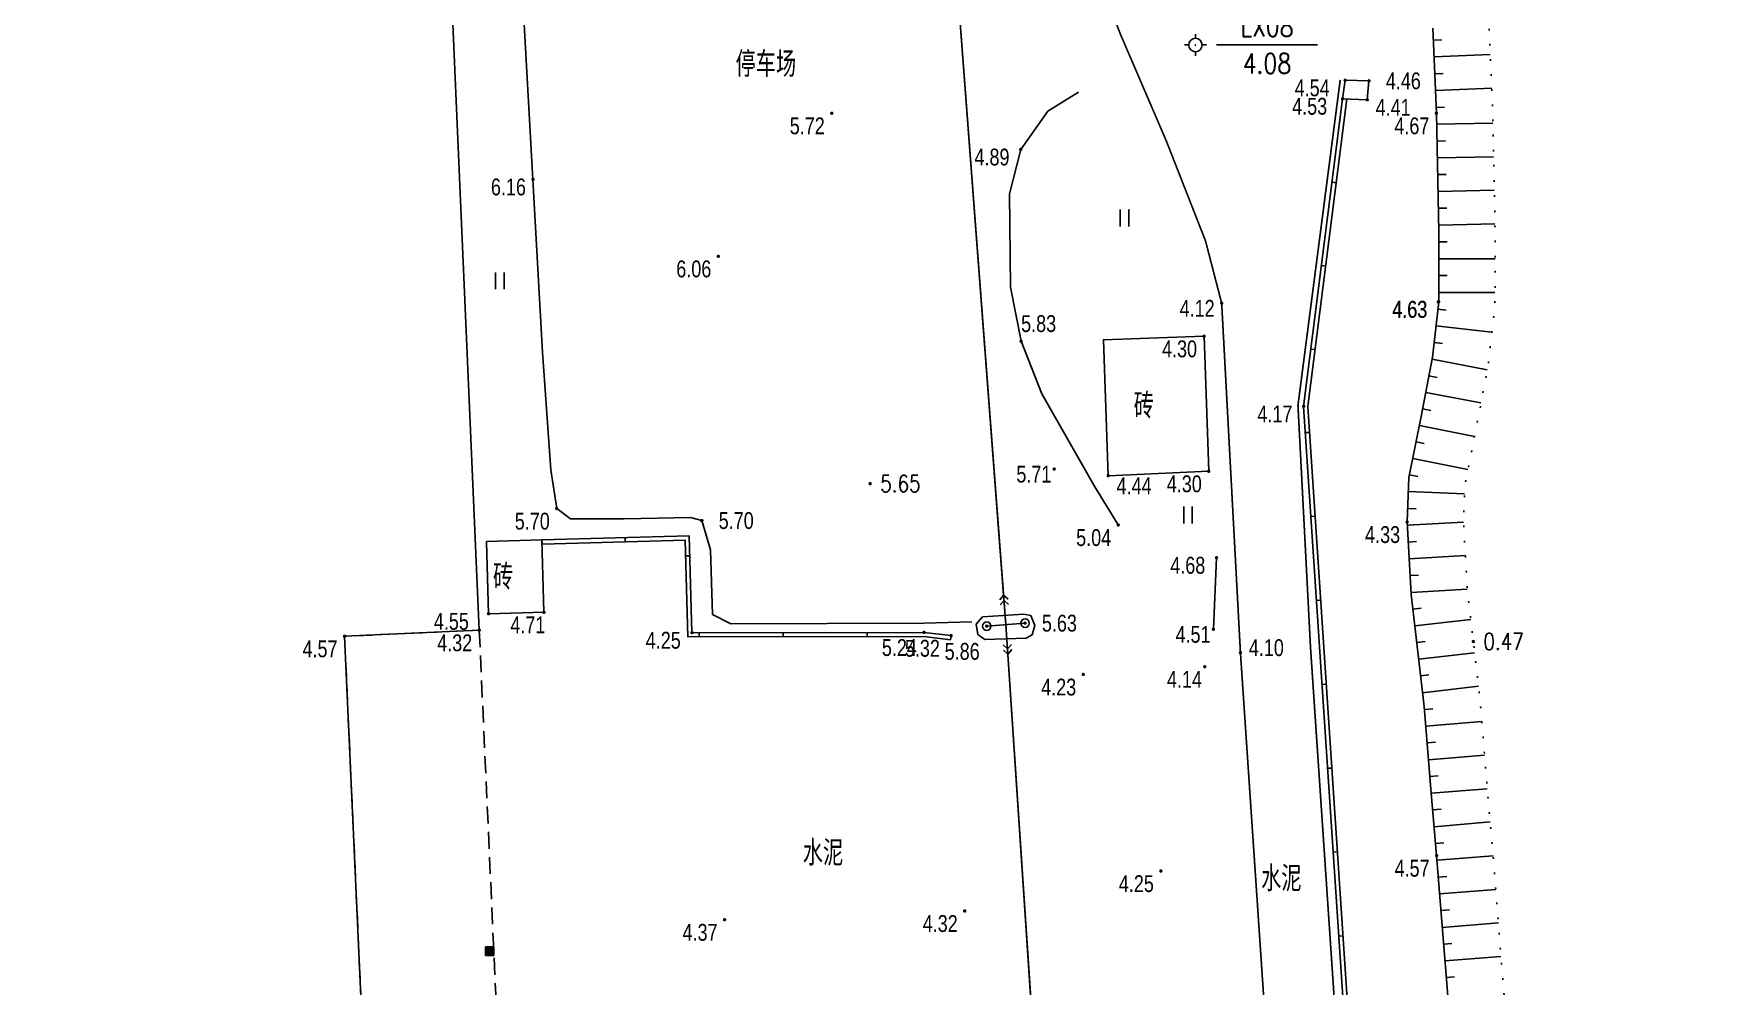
# Model space of a CAD drawing. Extents: x 500064 to 501389, y 2542464 to 2545400.
# Drawn here: x 501025.3 to 501124.6, y 2542843.4 to 2542900.1 of the extents above; entities that cross this region are included whole.
import ezdxf
from ezdxf.enums import TextEntityAlignment as Align

# ---------------------------------------------------------------- set-up
doc = ezdxf.new("R2010")
doc.units = 0
doc.header["$LTSCALE"] = 0.5
doc.linetypes.add('X4', pattern=[1.6, 0, -1.6])
doc.linetypes.add('X5', pattern=[3, 2, -1])
doc.layers.get('0').update_dxf_attribs({"linetype": 'CONTINUOUS', "lineweight": 5})
doc.layers.add('GCD', color=8, linetype='CONTINUOUS')
doc.layers.add('地形图', color=8, linetype='CONTINUOUS')
doc.styles.add('HZ', font='romans.shx', dxfattribs={"width": 0.8, "bigfont": 'hztxt.shx'})
doc.styles.add('正等线体', font='')
doc.styles.get('正等线体').set_extended_font_data('FZZhongDengXian-Z07S')
doc.linetypes.add('10421', pattern='A,2,[150,AAA.SHX,S=1,R=0,X=0,Y=1],1e-11', length=2)
doc.linetypes.add('10422', pattern='A,2,[150,AAA.SHX,S=1,R=0,X=0,Y=1],2,[177,AAA.SHX,S=1,R=0,X=0,Y=0.8],1e-09', length=4)

# ---------------------------------------------------------------- blocks, each defined once
blk = doc.blocks.new('gc116')
for p, q in [((-1.3, 0), (-0.8, 0)), ((0, 1.3), (0, 0.8)), ((1.3, 0), (0.8, 0)), ((0, -1.3), (0, -0.8))]:
    blk.add_line(p, q)
blk.add_circle((0, 0), 0.8)
blk.add_point((0, 0))
blk = doc.blocks.new('GC200')
at = {"linetype": 'Continuous', "const_width": 0.2, "flags": 128}
blk.add_lwpolyline([(-0.1, 0, 1), (0.1, 0, 1)], format="xyb", close=True, dxfattribs=at)
blk = doc.blocks.new('gc121')
for p, q in [((-0.5, -1), (-0.5, 1)), ((0.5, -1), (0.5, 1))]:
    blk.add_line(p, q)
blk = doc.blocks.new('gc013a')
at = {"linetype": 'Continuous'}
blk.add_line((0.5, 0), (4, 0), dxfattribs=at)
at = {"linetype": 'Continuous', "flags": 128}
for points in [[(2.88, 0.5), (3.38, 0), (2.88, -0.5)], [(3.5, 0.5), (4, 0), (3.5, -0.5)]]:
    blk.add_lwpolyline(points, dxfattribs=at)
blk = doc.blocks.new('gc170')
at = {"linetype": 'Continuous'}
blk.add_circle((0, 0), 0.5, dxfattribs=at)

msp = doc.modelspace()

# ---------------------------------------------------------------- linework, layer by layer
at = {"layer": '地形图', "linetype": 'Continuous'}
for p, q in [((501079.568, 2542911.248), (501082.946, 2542866.657)), ((501095.598, 2542899.373), (501101.598, 2542899.373)), ((501108.496, 2542899.658), (501108.996, 2542899.679)), ((501108.537, 2542898.659), (501111.881, 2542898.797)), ((501108.579, 2542897.66), (501109.078, 2542897.68)), ((501103.099, 2542896.178), (501103.347, 2542896.147)), ((501108.62, 2542896.661), (501111.963, 2542896.798)), ((501108.661, 2542895.662), (501109.16, 2542895.682)), ((501108.688, 2542894.662), (501112.034, 2542894.731)), ((501108.709, 2542893.662), (501109.209, 2542893.672)), ((501108.73, 2542892.662), (501112.075, 2542892.731)), ((501102.471, 2542891.218), (501102.719, 2542891.186)), ((501108.75, 2542891.663), (501109.25, 2542891.673)), ((501108.771, 2542890.663), (501112.117, 2542890.732)), ((501108.791, 2542889.663), (501109.291, 2542889.673)), ((501108.812, 2542888.663), (501112.158, 2542888.732)), ((501108.819, 2542887.663), (501109.319, 2542887.662)), ((501101.843, 2542886.257), (501102.091, 2542886.226)), ((501108.817, 2542886.663), (501112.164, 2542886.657)), ((501108.815, 2542885.663), (501109.315, 2542885.662)), ((501108.813, 2542884.663), (501112.159, 2542884.657)), ((501108.762, 2542883.666), (501109.259, 2542883.61)), ((501108.65, 2542882.672), (501111.976, 2542882.298)), ((501101.215, 2542881.297), (501101.463, 2542881.265)), ((501108.538, 2542881.679), (501109.035, 2542881.623)), ((501108.416, 2542880.687), (501111.703, 2542880.058)), ((501108.228, 2542879.704), (501108.719, 2542879.61)), ((501108.041, 2542878.722), (501111.327, 2542878.094)), ((501107.853, 2542877.74), (501108.344, 2542877.646)), ((501100.887, 2542876.327), (501101.136, 2542876.344)), ((501107.661, 2542876.758), (501110.943, 2542876.105)), ((501107.466, 2542875.778), (501107.956, 2542875.68)), ((501107.27, 2542874.797), (501110.552, 2542874.143)), ((501107.075, 2542873.816), (501107.565, 2542873.719)), ((501107.01, 2542872.82), (501110.354, 2542872.681)), ((501101.218, 2542871.339), (501101.468, 2542871.355)), ((501106.969, 2542871.821), (501107.468, 2542871.8)), ((501106.946, 2542870.822), (501110.287, 2542871.01)), ((501055.493, 2542869.945), (501055.5, 2542869.695)), ((501060.433, 2542870.082), (501060.439, 2542869.832)), ((501107.002, 2542869.823), (501107.501, 2542869.851)), ((501064.288, 2542869.012), (501064.038, 2542869.005)), ((501107.058, 2542868.825), (501110.399, 2542869.013)), ((501107.114, 2542867.827), (501107.613, 2542867.855)), ((501101.55, 2542866.35), (501101.799, 2542866.366)), ((501107.17, 2542866.828), (501110.511, 2542867.016)), ((501107.278, 2542865.834), (501107.774, 2542865.892)), ((501107.393, 2542864.841), (501110.717, 2542865.226)), ((501064.833, 2542864.434), (501064.834, 2542864.184)), ((501069.833, 2542864.44), (501069.834, 2542864.19)), ((501074.833, 2542864.446), (501074.834, 2542864.196)), ((501079.822, 2542864.257), (501079.792, 2542864.009)), ((501082.186, 2542864.842), (501083.971, 2542864.982)), ((501107.508, 2542863.847), (501108.005, 2542863.905)), ((501107.623, 2542862.854), (501110.947, 2542863.239)), ((501083.195, 2542863.166), (501086.257, 2542817.209)), ((501101.882, 2542861.361), (501102.131, 2542861.377)), ((501107.738, 2542861.861), (501108.235, 2542861.918)), ((501107.853, 2542860.867), (501111.177, 2542861.253)), ((501107.963, 2542859.873), (501108.461, 2542859.914)), ((501108.043, 2542858.877), (501111.378, 2542859.146)), ((501108.123, 2542857.88), (501108.622, 2542857.92)), ((501102.213, 2542856.372), (501102.463, 2542856.388)), ((501108.204, 2542856.883), (501111.539, 2542857.152)), ((501108.284, 2542855.886), (501108.782, 2542855.926)), ((501108.364, 2542854.89), (501111.7, 2542855.158)), ((501108.452, 2542853.893), (501108.95, 2542853.937)), ((501108.54, 2542852.897), (501111.873, 2542853.191)), ((501102.545, 2542851.383), (501102.794, 2542851.399)), ((501108.627, 2542851.901), (501109.126, 2542851.945)), ((501108.712, 2542850.905), (501112.049, 2542851.165)), ((501108.79, 2542849.908), (501109.289, 2542849.947)), ((501108.868, 2542848.911), (501112.204, 2542849.171)), ((501108.946, 2542847.914), (501109.445, 2542847.953)), ((501102.876, 2542846.394), (501103.126, 2542846.41)), ((501109.024, 2542846.917), (501112.36, 2542847.177)), ((501109.102, 2542845.92), (501109.6, 2542845.959)), ((501109.18, 2542844.923), (501112.516, 2542845.184)), ((501109.259, 2542843.926), (501109.758, 2542843.968))]:
    msp.add_line(p, q, dxfattribs=at)
at = {"layer": '地形图', "linetype": 'Continuous', "flags": 128}
for points in [[(501075.857, 2542964.323), (501079.436, 2542912.993), (501083.078, 2542864.912), (501086.373, 2542815.463), (501089.884, 2542766.874), (501093.389, 2542719.705), (501096.278, 2542677.107)], [(501108.467, 2542900.38), (501108.675, 2542895.315), (501108.82, 2542888.261), (501108.812, 2542884.112), (501108.442, 2542880.822), (501107.766, 2542877.284), (501107.045, 2542873.669), (501106.935, 2542871.016), (501107.178, 2542866.696), (501107.949, 2542860.043), (501108.364, 2542854.889), (501108.691, 2542851.18), (501109.228, 2542844.306), (501109.8, 2542837.439)], [(501103.099, 2542896.178), (501100.783, 2542877.888), (501106.28, 2542795.184)], [(501103.35, 2542896.167), (501101.034, 2542877.881), (501106.529, 2542795.207)], [(501079.792, 2542864.009), (501078.19, 2542864.2), (501064.171, 2542864.183), (501064.012, 2542869.93), (501055.5, 2542869.695)], [(501081.937, 2542864.823), (501084.22, 2542865.001)]]:
    msp.add_lwpolyline(points, dxfattribs=at)
at = {"layer": '地形图', "linetype": 'X4', "flags": 128}
msp.add_lwpolyline([(501185.276, 2542946.755), (501173.544, 2542945.408), (501160.198, 2542944.023), (501146.552, 2542942.56), (501145.252, 2542942.149), (501144.669, 2542941.783), (501144.338, 2542941.453), (501143.959, 2542940.794), (501143.357, 2542937.253), (501142.499, 2542930.278), (501141.169, 2542927.297), (501138.549, 2542925.909), (501135.109, 2542925.303), (501128.785, 2542924.549), (501115.968, 2542922.642), (501114.521, 2542922.043), (501113.458, 2542920.801), (501112.945, 2542919.125), (501111.773, 2542917.821), (501111.313, 2542916.645), (501111.166, 2542914.991), (501111.22, 2542911.912), (501111.809, 2542900.536), (501112.02, 2542895.418), (501112.167, 2542888.292), (501112.158, 2542883.921), (501111.753, 2542880.32), (501111.05, 2542876.643), (501110.378, 2542873.27), (501110.285, 2542871.04), (501110.513, 2542866.982), (501111.28, 2542860.37), (501111.699, 2542855.17), (501112.026, 2542851.457), (501112.563, 2542844.575), (501113.133, 2542837.734), (501114.184, 2542826.501), (501115.231, 2542814.373), (501116.264, 2542800.639), (501116.69, 2542797.893), (501116.912, 2542797.368), (501117.349, 2542796.642), (501117.605, 2542796.403), (501117.867, 2542796.256), (501118.888, 2542796.134), (501126.15, 2542795.788), (501134.87, 2542795.656), (501139.99, 2542795.981), (501146.129, 2542796.498), (501150.577, 2542796.956), (501159.237, 2542797.735), (501165.536, 2542798.372), (501172.794, 2542799.258), (501178.531, 2542800.021), (501188.144, 2542801.047), (501195.263, 2542801.702), (501205.464, 2542802.575), (501214.643, 2542803.274)], dxfattribs=at)
at = {"layer": '地形图', "linetype": '10421', "flags": 128}
for points in [[(501081.058, 2542865.071), (501078.193, 2542864.996), (501066.723, 2542864.955), (501065.632, 2542865.518), (501065.519, 2542869.35), (501065.003, 2542871.099), (501064.328, 2542871.282), (501060.38, 2542871.208), (501057.185, 2542871.198), (501056.377, 2542871.816), (501056.024, 2542874.122), (501055.518, 2542881.118), (501054.958, 2542891.383), (501054.398, 2542901.313), (501053.526, 2542919.748), (501053.185, 2542929.821), (501053.3, 2542933.572), (501054.485, 2542935.673), (501056.932, 2542936.59), (501059.137, 2542936.696), (501060.909, 2542936.626), (501062.909, 2542936.383), (501064.678, 2542935.833), (501065.604, 2542935.175), (501067.531, 2542933.142), (501068.585, 2542931.966), (501069.59, 2542931.11), (501070.263, 2542930.616), (501071.928, 2542929.912), (501075.528, 2542929.332), (501077.595, 2542928.868), (501079.131, 2542927.871), (501079.853, 2542926.394), (501080.963, 2542922.746), (501081.718, 2542919.19), (501082.758, 2542915.2), (501084.301, 2542911.31), (501085.697, 2542908.888)], [(501087.402, 2542896.572), (501085.573, 2542895.43), (501083.961, 2542893.16), (501083.286, 2542890.517), (501083.343, 2542884.975), (501083.983, 2542881.759), (501085.219, 2542878.631), (501088.365, 2542873.114), (501089.757, 2542870.838)], [(501095.416, 2542864.636), (501095.602, 2542868.891)]]:
    msp.add_lwpolyline(points, dxfattribs=at)
at = {"layer": '地形图', "linetype": 'Continuous', "const_width": 0.1, "flags": 128}
msp.add_lwpolyline([(501099.186, 2542831.228), (501097.024, 2542863.244), (501095.909, 2542884.017), (501094.949, 2542887.721), (501092.612, 2542893.679), (501089.865, 2542900.067), (501088.843, 2542902.768), (501088.279, 2542905.031), (501088.023, 2542907.317), (501086.48, 2542933.554)], dxfattribs=at)
at = {"layer": '地形图', "linetype": 'Continuous'}
msp.add_lwpolyline([(501051.765, 2542864.58), (501048.881, 2542930.755), (500945.758, 2542926.198), (500949.738, 2542836.138), (500957.78, 2542836.499), (500958.294, 2542824.71), (501003.023, 2542826.72), (501006.649, 2542745.998), (501083.569, 2542749.427), (501082.741, 2542767.84), (501075.226, 2542767.514), (501073.683, 2542803.233), (501081.204, 2542803.584), (501080.395, 2542822.073), (501053.731, 2542820.719), (501053.374, 2542829.192), (501045.364, 2542828.835), (501043.755, 2542864.223)], close=True, dxfattribs=at)
at = {"layer": '地形图', "linetype": 'Continuous', "const_width": 0.1, "flags": 128}
msp.add_lwpolyline([(501108.944, 2542704.953), (501109.245, 2542706.795), (501109.835, 2542709.3), (501110.818, 2542712.883), (501111.605, 2542717.117), (501111.794, 2542718.806), (501111.879, 2542721.152), (501111.798, 2542723.971), (501111.442, 2542727.578), (501110.981, 2542731.551), (501109.143, 2542751.177), (501107.766, 2542768.759), (501106.617, 2542785.259, 0.000105), (501106.616, 2542785.261), (501106.007, 2542793.962), (501105.322, 2542807.833), (501103.352, 2542831.542), (501101.194, 2542863.497), (501100.445, 2542877.951), (501102.957, 2542897.296)], format="xyb", dxfattribs=at)
at = {"layer": '地形图', "linetype": 'Continuous', "flags": 128}
for points in [[(501103.248, 2542897.272), (501104.667, 2542897.241), (501104.565, 2542896.112), (501103.099, 2542896.178)], [(501052.197, 2542869.854), (501052.316, 2542865.556), (501055.612, 2542865.647), (501055.493, 2542869.945)]]:
    msp.add_lwpolyline(points, close=True, dxfattribs=at)
at = {"layer": '地形图', "linetype": 'Continuous', "elevation": 4.44, "flags": 128}
msp.add_lwpolyline([(501089.16, 2542873.766), (501095.144, 2542874.034), (501094.862, 2542882.056), (501088.876, 2542881.846)], close=True, dxfattribs=at)
at = {"layer": '地形图', "linetype": 'Continuous', "elevation": 5.322, "flags": 128}
msp.add_lwpolyline([(501079.822, 2542864.257), (501078.205, 2542864.45), (501064.414, 2542864.433), (501064.255, 2542870.187), (501055.493, 2542869.945)], dxfattribs=at)
at = {"layer": '地形图', "linetype": '10422', "flags": 128}
msp.add_lwpolyline([(501081.817, 2542864.038), (501081.402, 2542864.326), (501081.306, 2542864.932), (501081.689, 2542865.368), (501084.139, 2542865.538), (501084.554, 2542865.453), (501084.799, 2542864.857), (501084.65, 2542864.315), (501084.277, 2542864.102)], close=True, dxfattribs=at)
at = {"layer": '地形图', "linetype": 'X5', "elevation": 4.57, "flags": 128}
msp.add_lwpolyline([(501051.765, 2542864.58), (501053.374, 2542829.192), (501045.364, 2542828.835), (501043.755, 2542864.223)], close=True, dxfattribs=at)
at = {"layer": '地形图'}
for points in [[(501052.64, 2542845.252), (501052.14, 2542845.252), (501052.14, 2542845.302), (501052.14, 2542845.352), (501052.14, 2542845.402), (501052.14, 2542845.452), (501052.14, 2542845.502), (501052.14, 2542845.552), (501052.14, 2542845.602), (501052.14, 2542845.652), (501052.14, 2542845.702), (501052.14, 2542845.752), (501052.64, 2542845.752), (501052.64, 2542845.702), (501052.64, 2542845.652), (501052.64, 2542845.602), (501052.64, 2542845.552), (501052.64, 2542845.502), (501052.64, 2542845.452), (501052.64, 2542845.402), (501052.64, 2542845.352), (501052.64, 2542845.302), (501052.64, 2542845.252)], [(501052.14, 2542845.252), (501052.64, 2542845.302), (501052.14, 2542845.302), (501052.64, 2542845.352), (501052.14, 2542845.352), (501052.64, 2542845.402), (501052.14, 2542845.402), (501052.64, 2542845.452), (501052.14, 2542845.452), (501052.64, 2542845.502), (501052.14, 2542845.502), (501052.64, 2542845.552), (501052.14, 2542845.552), (501052.64, 2542845.602), (501052.14, 2542845.602), (501052.64, 2542845.652), (501052.14, 2542845.652), (501052.64, 2542845.702), (501052.14, 2542845.702), (501052.64, 2542845.752)]]:
    msp.add_lwpolyline(points, dxfattribs=at)

# ---------------------------------------------------------------- block references
at = {"layer": '地形图', "linetype": 'Continuous', "xscale": 0.5, "yscale": 0.5}
for name, p in [('gc116', (501094.348, 2542899.373, 4.077)), ('gc121', (501090.131, 2542889.087)), ('gc121', (501052.989, 2542885.347)), ('gc121', (501093.903, 2542871.431)), ('gc170', (501084.22, 2542865.001)), ('gc170', (501081.937, 2542864.823))]:
    msp.add_blockref(name, p, dxfattribs=at)
at = {"layer": '地形图', "linetype": 'Continuous'}
ref = msp.add_blockref('GC200', (501103.248, 2542897.272, 4.543), dxfattribs=dict(at, xscale=0.5, yscale=0.5, zscale=0.5))
ref.add_attrib('height', '4.54', dxfattribs={"layer": 'GCD', "linetype": 'Continuous', "height": 1, "style": '正等线体', "width": 0.8}).set_placement((501100.248, 2542896.822, 4.54), align=Align.MIDDLE_LEFT)
ref = msp.add_blockref('GC200', (501104.667, 2542897.241, 4.455), dxfattribs=dict(at, xscale=0.5, yscale=0.5, zscale=0.5))
ref.add_attrib('height', '4.46', dxfattribs={"layer": 'GCD', "linetype": 'Continuous', "height": 1, "style": '正等线体', "width": 0.8}).set_placement((501105.667, 2542897.241, 4.46), align=Align.MIDDLE_LEFT)
ref = msp.add_blockref('GC200', (501103.099, 2542896.178, 4.532), dxfattribs=dict(at, xscale=0.5, yscale=0.5, zscale=0.5))
ref.add_attrib('height', '4.53', dxfattribs={"layer": 'GCD', "linetype": 'Continuous', "height": 1, "style": '正等线体', "width": 0.8}).set_placement((501100.099, 2542895.728, 4.53), align=Align.MIDDLE_LEFT)
ref = msp.add_blockref('GC200', (501104.565, 2542896.112, 4.414), dxfattribs=dict(at, xscale=0.5, yscale=0.5, zscale=0.5))
ref.add_attrib('height', '4.41', dxfattribs={"layer": 'GCD', "linetype": 'Continuous', "height": 1, "style": '正等线体', "width": 0.8}).set_placement((501105.065, 2542895.662, 4.41), align=Align.MIDDLE_LEFT)
ref = msp.add_blockref('GC200', (501072.726, 2542895.314, 5.721), dxfattribs=dict(at, xscale=0.5, yscale=0.5, zscale=0.5))
ref.add_attrib('height', '5.72', dxfattribs={"layer": 'GCD', "linetype": 'Continuous', "height": 1, "style": '正等线体', "width": 0.8}).set_placement((501070.226, 2542894.564, 5.72), align=Align.MIDDLE_LEFT)
ref = msp.add_blockref('GC200', (501108.675, 2542895.315, 4.668), dxfattribs=dict(at, xscale=0.5, yscale=0.5, zscale=0.5))
ref.add_attrib('height', '4.67', dxfattribs={"layer": 'GCD', "linetype": 'Continuous', "height": 1, "style": '正等线体', "width": 0.8}).set_placement((501106.175, 2542894.565, 4.67), align=Align.MIDDLE_LEFT)
ref = msp.add_blockref('GC200', (501083.961, 2542893.16, 4.885), dxfattribs=dict(at, xscale=0.5, yscale=0.5, zscale=0.5))
ref.add_attrib('height', '4.89', dxfattribs={"layer": 'GCD', "linetype": 'Continuous', "height": 1, "style": '正等线体', "width": 0.8}).set_placement((501081.211, 2542892.71, 4.89), align=Align.MIDDLE_LEFT)
ref = msp.add_blockref('GC200', (501054.958, 2542891.383, 6.163), dxfattribs=dict(at, xscale=0.5, yscale=0.5, zscale=0.5))
ref.add_attrib('height', '6.16', dxfattribs={"layer": 'GCD', "linetype": 'Continuous', "height": 1, "style": '正等线体', "width": 0.8}).set_placement((501052.458, 2542890.933, 6.16), align=Align.MIDDLE_LEFT)
ref = msp.add_blockref('GC200', (501065.98, 2542886.809, 6.063), dxfattribs=dict(at, xscale=0.5, yscale=0.5, zscale=0.5))
ref.add_attrib('height', '6.06', dxfattribs={"layer": 'GCD', "linetype": 'Continuous', "height": 1, "style": '正等线体', "width": 0.8}).set_placement((501063.48, 2542886.059, 6.06), align=Align.MIDDLE_LEFT)
ref = msp.add_blockref('GC200', (501095.909, 2542884.017, 4.118), dxfattribs=dict(at, xscale=0.5, yscale=0.5, zscale=0.5))
ref.add_attrib('height', '4.12', dxfattribs={"layer": 'GCD', "linetype": 'Continuous', "height": 1, "style": '正等线体', "width": 0.8}).set_placement((501093.409, 2542883.717, 4.12), align=Align.MIDDLE_LEFT)
ref = msp.add_blockref('GC200', (501108.791, 2542884.1, 4.625), dxfattribs=dict(at, xscale=0.5, yscale=0.5, zscale=0.5))
ref.add_attrib('height', '4.63', dxfattribs={"layer": 'GCD', "linetype": 'Continuous', "height": 1, "style": '正等线体', "width": 0.8}).set_placement((501106.041, 2542883.65, 4.63), align=Align.MIDDLE_LEFT)
ref = msp.add_blockref('GC200', (501108.812, 2542884.112, 4.626), dxfattribs=dict(at, xscale=0.5, yscale=0.5, zscale=0.5))
ref.add_attrib('height', '4.63', dxfattribs={"layer": 'GCD', "linetype": 'Continuous', "height": 1, "style": '正等线体', "width": 0.8}).set_placement((501106.062, 2542883.662, 4.63), align=Align.MIDDLE_LEFT)
ref = msp.add_blockref('GC200', (501083.983, 2542881.759, 5.83), dxfattribs=dict(at, xscale=0.5, yscale=0.5, zscale=0.5))
ref.add_attrib('height', '5.83', dxfattribs={"layer": 'GCD', "linetype": 'Continuous', "height": 1, "style": '正等线体', "width": 0.8}).set_placement((501083.983, 2542882.809, 5.83), align=Align.MIDDLE_LEFT)
ref = msp.add_blockref('GC200', (501094.862, 2542882.056, 4.3), dxfattribs=dict(at, xscale=0.5, yscale=0.5, zscale=0.5))
ref.add_attrib('height', '4.30', dxfattribs={"layer": 'GCD', "linetype": 'Continuous', "height": 1, "style": '正等线体', "width": 0.8}).set_placement((501092.362, 2542881.306, 4.3), align=Align.MIDDLE_LEFT)
ref = msp.add_blockref('GC200', (501100.783, 2542877.888, 4.165), dxfattribs=dict(at, xscale=0.5, yscale=0.5, zscale=0.5))
ref.add_attrib('height', '4.17', dxfattribs={"layer": 'GCD', "linetype": 'Continuous', "height": 1, "style": '正等线体', "width": 0.8}).set_placement((501098.033, 2542877.438, 4.17), align=Align.MIDDLE_LEFT)
ref = msp.add_blockref('GC200', (501085.951, 2542874.16, 5.706), dxfattribs=dict(at, xscale=0.5, yscale=0.5, zscale=0.5))
ref.add_attrib('height', '5.71', dxfattribs={"layer": 'GCD', "linetype": 'Continuous', "height": 1, "style": '正等线体', "width": 0.8}).set_placement((501083.701, 2542873.86, 5.71), align=Align.MIDDLE_LEFT)
ref = msp.add_blockref('GC200', (501095.144, 2542874.034, 4.302), dxfattribs=dict(at, xscale=0.5, yscale=0.5, zscale=0.5))
ref.add_attrib('height', '4.30', dxfattribs={"layer": 'GCD', "linetype": 'Continuous', "height": 1, "style": '正等线体', "width": 0.8}).set_placement((501092.644, 2542873.284, 4.3), align=Align.MIDDLE_LEFT)
ref = msp.add_blockref('GC200', (501075.007, 2542873.294, 5.65), dxfattribs=dict(at, xscale=0.5, yscale=0.5, zscale=0.5))
ref.add_attrib('height', '5.65', dxfattribs={"layer": 'GCD', "linetype": 'Continuous', "height": 1, "style": 'HZ', "width": 0.8}).set_placement((501075.607, 2542873.294, 5.65), align=Align.MIDDLE_LEFT)
ref = msp.add_blockref('GC200', (501089.16, 2542873.766, 4.44), dxfattribs=dict(at, xscale=0.5, yscale=0.5, zscale=0.5))
ref.add_attrib('height', '4.44', dxfattribs={"layer": 'GCD', "linetype": 'Continuous', "height": 1, "style": '正等线体', "width": 0.8}).set_placement((501089.66, 2542873.166, 4.44), align=Align.MIDDLE_LEFT)
ref = msp.add_blockref('GC200', (501056.377, 2542871.816, 5.697), dxfattribs=dict(at, xscale=0.5, yscale=0.5, zscale=0.5))
ref.add_attrib('height', '5.70', dxfattribs={"layer": 'GCD', "linetype": 'Continuous', "height": 1, "style": '正等线体', "width": 0.8}).set_placement((501053.877, 2542871.066, 5.7), align=Align.MIDDLE_LEFT)
ref = msp.add_blockref('GC200', (501065.003, 2542871.099, 5.697), dxfattribs=dict(at, xscale=0.5, yscale=0.5, zscale=0.5))
ref.add_attrib('height', '5.70', dxfattribs={"layer": 'GCD', "linetype": 'Continuous', "height": 1, "style": '正等线体', "width": 0.8}).set_placement((501066.003, 2542871.099, 5.7), align=Align.MIDDLE_LEFT)
ref = msp.add_blockref('GC200', (501089.757, 2542870.838, 5.044), dxfattribs=dict(at, xscale=0.5, yscale=0.5, zscale=0.5))
ref.add_attrib('height', '5.04', dxfattribs={"layer": 'GCD', "linetype": 'Continuous', "height": 1, "style": '正等线体', "width": 0.8}).set_placement((501087.257, 2542870.088, 5.04), align=Align.MIDDLE_LEFT)
ref = msp.add_blockref('GC200', (501106.935, 2542871.016, 4.331), dxfattribs=dict(at, xscale=0.5, yscale=0.5, zscale=0.5))
ref.add_attrib('height', '4.33', dxfattribs={"layer": 'GCD', "linetype": 'Continuous', "height": 1, "style": '正等线体', "width": 0.8}).set_placement((501104.435, 2542870.266, 4.33), align=Align.MIDDLE_LEFT)
ref = msp.add_blockref('GC200', (501095.602, 2542868.891, 4.682), dxfattribs=dict(at, xscale=0.5, yscale=0.5, zscale=0.5))
ref.add_attrib('height', '4.68', dxfattribs={"layer": 'GCD', "linetype": 'Continuous', "height": 1, "style": '正等线体', "width": 0.8}).set_placement((501092.852, 2542868.441, 4.68), align=Align.MIDDLE_LEFT)
at = {"layer": '地形图', "linetype": 'Continuous', "yscale": 0.5}
for p, xscale, rotation in [((501083.097, 2542864.663), 0.5000000001696058, 94.33231397935911), ((501083.062, 2542865.161), 0.5000000001766689, 273.8122291404121)]:
    msp.add_blockref('gc013a', p, dxfattribs=dict(at, xscale=xscale, rotation=rotation))
at = {"layer": '地形图', "linetype": 'Continuous'}
ref = msp.add_blockref('GC200', (501052.316, 2542865.556, 4.553), dxfattribs=dict(at, xscale=0.5, yscale=0.5, zscale=0.5))
ref.add_attrib('height', '4.55', dxfattribs={"layer": 'GCD', "linetype": 'Continuous', "height": 1, "style": '正等线体', "width": 0.8}).set_placement((501049.066, 2542865.106, 4.55), align=Align.MIDDLE_LEFT)
ref = msp.add_blockref('GC200', (501055.612, 2542865.647, 4.705), dxfattribs=dict(at, xscale=0.5, yscale=0.5, zscale=0.5))
ref.add_attrib('height', '4.71', dxfattribs={"layer": 'GCD', "linetype": 'Continuous', "height": 1, "style": '正等线体', "width": 0.8}).set_placement((501053.612, 2542864.897, 4.71), align=Align.MIDDLE_LEFT)
ref = msp.add_blockref('GC200', (501084.22, 2542865.001, 5.625), dxfattribs=dict(at, xscale=0.5, yscale=0.5, zscale=0.5))
ref.add_attrib('height', '5.63', dxfattribs={"layer": 'GCD', "linetype": 'Continuous', "height": 1, "style": '正等线体', "width": 0.8}).set_placement((501085.22, 2542865.001, 5.63), align=Align.MIDDLE_LEFT)
ref = msp.add_blockref('GC200', (501043.755, 2542864.223, 4.57), dxfattribs=dict(at, xscale=0.5, yscale=0.5, zscale=0.5))
ref.add_attrib('height', '4.57', dxfattribs={"layer": 'GCD', "linetype": 'Continuous', "height": 1, "style": '正等线体', "width": 0.8}).set_placement((501041.255, 2542863.473, 4.57), align=Align.MIDDLE_LEFT)
ref = msp.add_blockref('GC200', (501051.765, 2542864.58, 4.317), dxfattribs=dict(at, xscale=0.5, yscale=0.5, zscale=0.5))
ref.add_attrib('height', '4.32', dxfattribs={"layer": 'GCD', "linetype": 'Continuous', "height": 1, "style": '正等线体', "width": 0.8}).set_placement((501049.265, 2542863.83, 4.32), align=Align.MIDDLE_LEFT)
ref = msp.add_blockref('GC200', (501064.414, 2542864.433, 4.245), dxfattribs=dict(at, xscale=0.5, yscale=0.5, zscale=0.5))
ref.add_attrib('height', '4.25', dxfattribs={"layer": 'GCD', "linetype": 'Continuous', "height": 1, "style": '正等线体', "width": 0.8}).set_placement((501061.664, 2542863.983, 4.25), align=Align.MIDDLE_LEFT)
ref = msp.add_blockref('GC200', (501078.205, 2542864.45, 5.242), dxfattribs=dict(at, xscale=0.5, yscale=0.5, zscale=0.5))
ref.add_attrib('height', '5.24', dxfattribs={"layer": 'GCD', "linetype": 'Continuous', "height": 1, "style": '正等线体', "width": 0.8}).set_placement((501075.705, 2542863.55, 5.24), align=Align.MIDDLE_LEFT)
ref = msp.add_blockref('GC200', (501079.822, 2542864.257, 5.322), dxfattribs=dict(at, xscale=0.5, yscale=0.5, zscale=0.5))
ref.add_attrib('height', '5.32', dxfattribs={"layer": 'GCD', "linetype": 'Continuous', "height": 1, "style": '正等线体', "width": 0.8}).set_placement((501077.072, 2542863.507, 5.32), align=Align.MIDDLE_LEFT)
ref = msp.add_blockref('GC200', (501081.937, 2542864.823, 5.856), dxfattribs=dict(at, xscale=0.5, yscale=0.5, zscale=0.5))
ref.add_attrib('height', '5.86', dxfattribs={"layer": 'GCD', "linetype": 'Continuous', "height": 1, "style": '正等线体', "width": 0.8}).set_placement((501079.437, 2542863.323, 5.86), align=Align.MIDDLE_LEFT)
ref = msp.add_blockref('GC200', (501095.416, 2542864.636, 4.51), dxfattribs=dict(at, xscale=0.5, yscale=0.5, zscale=0.5))
ref.add_attrib('height', '4.51', dxfattribs={"layer": 'GCD', "linetype": 'Continuous', "height": 1, "style": '正等线体', "width": 0.8}).set_placement((501093.166, 2542864.336, 4.51), align=Align.MIDDLE_LEFT)
ref = msp.add_blockref('GC200', (501110.869, 2542863.909, 0.47), dxfattribs=dict(at, xscale=0.5, yscale=0.5, zscale=0.5))
ref.add_attrib('height', '0.47', dxfattribs={"layer": 'GCD', "linetype": 'Continuous', "height": 1, "style": 'HZ', "width": 0.8}).set_placement((501111.469, 2542863.909, 0.47), align=Align.MIDDLE_LEFT)
ref = msp.add_blockref('GC200', (501097.024, 2542863.244, 4.097), dxfattribs=dict(at, xscale=0.5, yscale=0.5, zscale=0.5))
ref.add_attrib('height', '4.10', dxfattribs={"layer": 'GCD', "linetype": 'Continuous', "height": 1, "style": '正等线体', "width": 0.8}).set_placement((501097.524, 2542863.544, 4.1), align=Align.MIDDLE_LEFT)
ref = msp.add_blockref('GC200', (501094.906, 2542862.406, 4.143), dxfattribs=dict(at, xscale=0.5, yscale=0.5, zscale=0.5))
ref.add_attrib('height', '4.14', dxfattribs={"layer": 'GCD', "linetype": 'Continuous', "height": 1, "style": '正等线体', "width": 0.8}).set_placement((501092.656, 2542861.656, 4.14), align=Align.MIDDLE_LEFT)
ref = msp.add_blockref('GC200', (501087.676, 2542861.95, 4.231), dxfattribs=dict(at, xscale=0.5, yscale=0.5, zscale=0.5))
ref.add_attrib('height', '4.23', dxfattribs={"layer": 'GCD', "linetype": 'Continuous', "height": 1, "style": '正等线体', "width": 0.8}).set_placement((501085.176, 2542861.2, 4.23), align=Align.MIDDLE_LEFT)
ref = msp.add_blockref('GC200', (501108.691, 2542851.18, 4.57), dxfattribs=dict(at, xscale=0.5, yscale=0.5, zscale=0.5))
ref.add_attrib('height', '4.57', dxfattribs={"layer": 'GCD', "linetype": 'Continuous', "height": 1, "style": '正等线体', "width": 0.8}).set_placement((501106.191, 2542850.43, 4.57), align=Align.MIDDLE_LEFT)
ref = msp.add_blockref('GC200', (501092.294, 2542850.266, 4.25), dxfattribs=dict(at, xscale=0.5, yscale=0.5, zscale=0.5))
ref.add_attrib('height', '4.25', dxfattribs={"layer": 'GCD', "linetype": 'Continuous', "height": 1, "style": '正等线体', "width": 0.8}).set_placement((501089.794, 2542849.516, 4.25), align=Align.MIDDLE_LEFT)
ref = msp.add_blockref('GC200', (501066.353, 2542847.371, 4.366), dxfattribs=dict(at, xscale=0.5, yscale=0.5, zscale=0.5))
ref.add_attrib('height', '4.37', dxfattribs={"layer": 'GCD', "linetype": 'Continuous', "height": 1, "style": '正等线体', "width": 0.8}).set_placement((501063.853, 2542846.621, 4.37), align=Align.MIDDLE_LEFT)
ref = msp.add_blockref('GC200', (501080.632, 2542847.892, 4.316), dxfattribs=dict(at, xscale=0.5, yscale=0.5, zscale=0.5))
ref.add_attrib('height', '4.32', dxfattribs={"layer": 'GCD', "linetype": 'Continuous', "height": 1, "style": '正等线体', "width": 0.8}).set_placement((501078.132, 2542847.142, 4.32), align=Align.MIDDLE_LEFT)

# ---------------------------------------------------------------- texts
at = {"layer": '地形图', "linetype": 'Continuous', "style": 'HZ', "width": 0.8}
for s, height, p in [('LX08', 1.2, (501098.598, 2542900.473)), ('停车场', 1.5, (501068.808, 2542898.31)), ('4.08', 1.2, (501098.598, 2542898.273)), ('水泥', 1.5, (501072.202, 2542851.414)), ('水泥', 1.5, (501099.454, 2542849.887))]:
    msp.add_text(s, height=height, dxfattribs=at).set_placement(p, align=Align.MIDDLE)
for p in [(501091.882, 2542877.925), (501053.78, 2542867.751)]:
    msp.add_text('砖', height=1.5, dxfattribs=at).set_placement(p, align=Align.MIDDLE_RIGHT)

doc.saveas('drawing.dxf')
